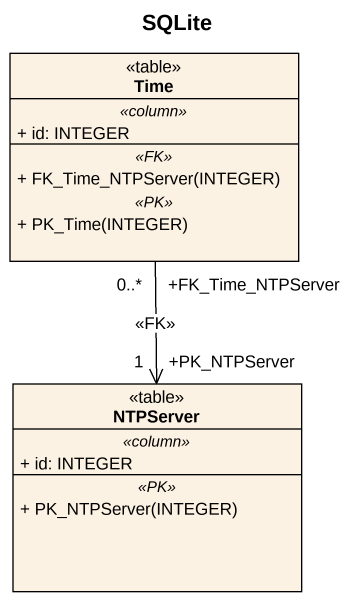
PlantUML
@startuml
title SQLite
hide circle
hide empty members
skinparam classAttributeIconSize 0
class Time <<table>> {
  .. <<column>> ..
  + id: INTEGER
  .. <<FK>> ..
  + FK_Time_NTPServer(INTEGER)
  .. <<PK>> ..
  + PK_Time(INTEGER)
}
class NTPServer <<table>> {
  .. <<column>> ..
  + id: INTEGER
  .. <<PK>> ..
  + PK_NTPServer(INTEGER)
}
Time "+FK_Time_NTPServer\n0..*" --> "+PK_NTPServer\n1" NTPServer : <<FK>>
@enduml
